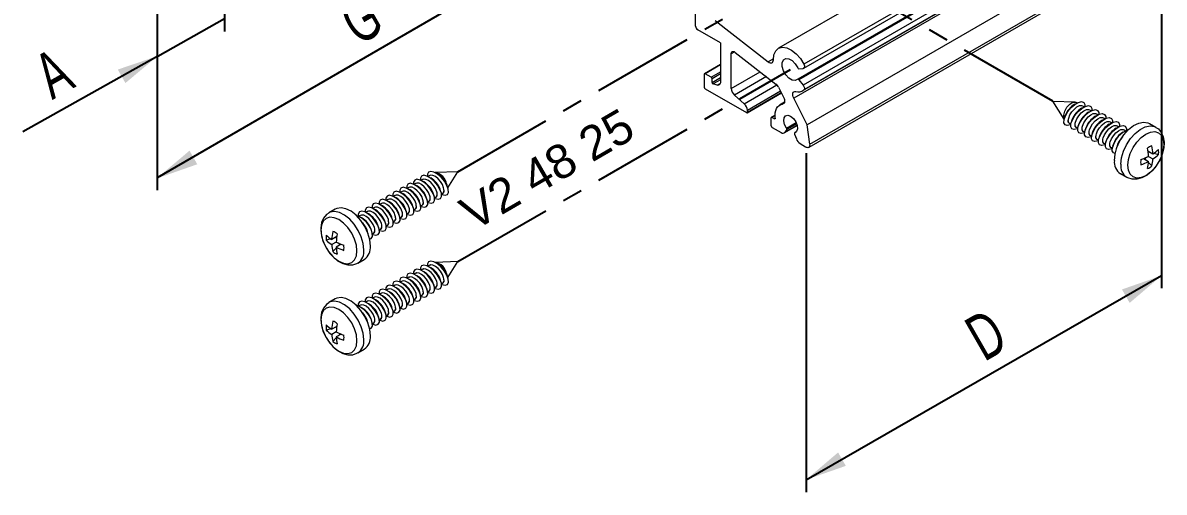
# Model space of a CAD drawing. Header units: millimetres. Extents: x 226 to 1066, y 456 to 1447.
# Drawn here: x 482.8 to 566.9, y 588.6 to 623.1 of the extents above; entities that cross this region are included whole.
import ezdxf

# ---------------------------------------------------------------- set-up
doc = ezdxf.new("R2010")
doc.units = ezdxf.units.MM
doc.linetypes.add('CENTER', pattern=[2, 1.25, -0.25, 0.25, -0.25])
doc.layers.add('nokta', color=140, linetype='Continuous')
doc.layers.add('SLD-0', color=179, linetype='Continuous')
doc.styles.add('SLDTEXTSTYLE0', font='TXT', dxfattribs={"width": 0.663, "bigfont": 'bigfont'})
doc.styles.get("Standard").update_dxf_attribs({"font": 'arial.ttf'})

# ---------------------------------------------------------------- blocks, each defined once
blk = doc.blocks.new('M.T.TİP-6D')
at = {"color": 1}
for p, q in [((930.797, 651.659), (930.797, 622.522)), ((930.797, 651.659), (930.797, 622.482)), ((925.849, 639.966), (925.849, 610.829)), ((925.85, 639.966), (925.85, 610.789)), ((954.232, 628.133), (925.85, 611.708)), ((999.822, 628.799), (999.831, 603.582)), ((925.881, 620.676), (930.797, 623.441)), ((925.881, 620.676), (915.945, 615.089)), ((973.643, 613.512), (973.652, 588.551)), ((973.651, 589.47), (999.831, 604.5))]:
    blk.add_line(p, q, dxfattribs=at)
at = {"color": 7, "linetype": 'Continuous', "lineweight": 15}
for p, q in [((997.697, 636.304), (971.605, 621.242)), ((973.466, 619.778), (999.559, 634.84)), ((999.57, 635.132), (973.477, 620.069)), ((999.124, 634.027), (973.032, 618.964)), ((999.201, 633.995), (973.108, 618.932)), ((973.405, 618.124), (999.497, 633.187)), ((999.519, 633.598), (973.427, 618.536)), ((999.57, 633.236), (973.477, 618.173)), ((998.823, 632.624), (972.731, 617.561)), ((999.821, 630.675), (973.729, 615.612)), ((973.859, 613.964), (999.951, 629.026)), ((973.929, 614.182), (1000.022, 629.244)), ((965.504, 622.879), (965.504, 624.79)), ((966.945, 623.299), (970.859, 620.242)), ((967.334, 621.639), (965.663, 622.603)), ((967.334, 621.639), (967.334, 618.751)), ((968.129, 618.292), (968.129, 620.829)), ((968.428, 620.946), (971.425, 618.606)), ((967.334, 620.052), (966.159, 619.374)), ((973.108, 619.737), (973.427, 619.765)), ((966.141, 619.333), (966.141, 618.378)), ((966.65, 619.113), (966.204, 619.37)), ((966.713, 618.731), (966.713, 619.003)), ((973.108, 618.932), (973.427, 618.536)), ((966.204, 618.268), (969.259, 616.504)), ((967.098, 618.532), (966.794, 618.614)), ((971.614, 618.372), (971.989, 617.638)), ((969.087, 617.161), (968.365, 617.801)), ((969.304, 616.5), (971.827, 617.956)), ((972.052, 617.269), (971.695, 617.062)), ((973.729, 615.612), (972.731, 617.561)), ((969.323, 616.541), (969.323, 616.67)), ((971.359, 616.314), (971.091, 616.16)), ((971.073, 615.531), (971.073, 616.119)), ((971.136, 616.155), (971.311, 616.055)), ((972.032, 615.011), (972.988, 615.564)), ((973.929, 614.182), (973.729, 615.612)), ((971.136, 615.42), (971.807, 615.034)), ((972.22, 615.254), (972.082, 615.058)), ((972.789, 614.926), (972.927, 614.57)), ((972.917, 615.077), (972.799, 615.009)), ((973.203, 614.227), (973.611, 613.992)), ((973.698, 613.96), (973.766, 613.949))]:
    blk.add_line(p, q, dxfattribs=at)
at = {"color": 8, "linetype": 'Continuous', "lineweight": 15}
for p, q in [((968.384, 620.976), (968.129, 620.829)), ((967.334, 620.022), (966.204, 619.37)), ((971.232, 620.458), (970.859, 620.242)), ((966.65, 619.113), (967.334, 619.508)), ((967.334, 619.361), (966.713, 619.003)), ((966.713, 618.731), (967.334, 619.089)), ((967.334, 618.926), (966.794, 618.614)), ((968.129, 618.292), (970.256, 619.519)), ((970.718, 619.159), (968.365, 617.801)), ((967.098, 618.532), (967.323, 618.662)), ((969.087, 617.161), (971.489, 618.548)), ((971.764, 618.079), (969.323, 616.67)), ((969.323, 616.541), (971.815, 617.979)), ((972.017, 617.195), (971.91, 617.133)), ((971.36, 616.284), (971.136, 616.155)), ((971.311, 616.055), (971.374, 616.091)), ((972.082, 615.058), (972.984, 615.579)), ((972.203, 615.36), (972.915, 615.771)), ((972.954, 615.678), (972.22, 615.254)), ((972.915, 615.074), (972.807, 615.012))]:
    blk.add_line(p, q, dxfattribs=at)
at = {"color": 5, "linetype": 'Continuous', "lineweight": 15}
for p, q in [((947.988, 612.143), (946.353, 612.089)), ((947.256, 610.97), (947.988, 612.143)), ((944.9, 611.291), (944.768, 611.215)), ((945.409, 611.585), (945.277, 611.509)), ((945.484, 611.396), (945.311, 611.491)), ((945.919, 611.879), (945.786, 611.803)), ((945.994, 611.69), (945.82, 611.785)), ((946.503, 611.984), (946.329, 612.079)), ((943.373, 610.41), (943.24, 610.333)), ((943.882, 610.703), (943.75, 610.627)), ((943.957, 610.515), (943.783, 610.609)), ((944.391, 610.997), (944.259, 610.921)), ((944.466, 610.809), (944.292, 610.903)), ((944.975, 611.102), (944.802, 611.197)), ((946.239, 610.38), (946.177, 610.568)), ((946.748, 610.674), (946.686, 610.862)), ((946.787, 610.52), (946.886, 610.577)), ((947.257, 610.968), (947.195, 611.156)), ((942.355, 609.822), (942.222, 609.745)), ((942.43, 609.633), (942.256, 609.728)), ((942.864, 610.116), (942.731, 610.039)), ((942.939, 609.927), (942.765, 610.021)), ((943.448, 610.221), (943.274, 610.315)), ((944.711, 609.498), (944.649, 609.686)), ((945.221, 609.792), (945.158, 609.98)), ((945.259, 609.638), (945.359, 609.696)), ((945.73, 610.086), (945.668, 610.274)), ((945.769, 609.932), (945.868, 609.99)), ((946.278, 610.226), (946.377, 610.284)), ((938.964, 609.402), (938.487, 609.127)), ((940.827, 608.94), (940.695, 608.863)), ((940.902, 608.751), (940.729, 608.846)), ((941.336, 609.234), (941.204, 609.157)), ((941.412, 609.045), (941.238, 609.14)), ((941.846, 609.528), (941.713, 609.451)), ((941.921, 609.339), (941.747, 609.434)), ((943.184, 608.616), (943.122, 608.804)), ((943.693, 608.91), (943.631, 609.098)), ((943.732, 608.757), (943.831, 608.814)), ((944.202, 609.204), (944.14, 609.392)), ((944.241, 609.051), (944.341, 609.108)), ((944.75, 609.344), (944.85, 609.402)), ((941.657, 607.735), (941.595, 607.923)), ((942.166, 608.029), (942.104, 608.216)), ((942.205, 607.875), (942.304, 607.932)), ((942.675, 608.323), (942.613, 608.51)), ((942.714, 608.169), (942.813, 608.226)), ((943.223, 608.463), (943.322, 608.52)), ((938.654, 607.2), (938.3, 607.105)), ((939.072, 607.375), (938.702, 607.161)), ((941.38, 607.564), (941.366, 607.647)), ((941.696, 607.581), (941.795, 607.638)), ((939.03, 606.972), (938.702, 606.783)), ((938.78, 606.273), (939.039, 606.533)), ((939.4, 606.808), (939.03, 606.594)), ((940.624, 605.424), (941.101, 605.7)), ((946.503, 605.37), (946.329, 605.465)), ((947.988, 605.529), (946.353, 605.475)), ((947.256, 604.356), (947.988, 605.529)), ((944.9, 604.677), (944.768, 604.601)), ((944.975, 604.488), (944.802, 604.583)), ((945.409, 604.971), (945.277, 604.895)), ((945.484, 604.782), (945.311, 604.877)), ((945.919, 605.265), (945.786, 605.189)), ((945.994, 605.076), (945.82, 605.171)), ((947.257, 604.354), (947.195, 604.542)), ((943.373, 603.796), (943.24, 603.719)), ((943.448, 603.607), (943.274, 603.701)), ((943.882, 604.089), (943.75, 604.013)), ((943.957, 603.901), (943.783, 603.995)), ((944.391, 604.383), (944.259, 604.307)), ((944.466, 604.195), (944.292, 604.289)), ((946.239, 603.766), (946.177, 603.954)), ((946.748, 604.06), (946.686, 604.248)), ((946.787, 603.906), (946.886, 603.963)), ((941.846, 602.914), (941.713, 602.837)), ((942.355, 603.208), (942.222, 603.131)), ((942.43, 603.019), (942.256, 603.114)), ((942.864, 603.502), (942.731, 603.425)), ((942.939, 603.313), (942.765, 603.407)), ((944.711, 602.884), (944.649, 603.072)), ((945.221, 603.178), (945.158, 603.366)), ((945.259, 603.024), (945.359, 603.082)), ((945.73, 603.472), (945.668, 603.66)), ((945.769, 603.318), (945.868, 603.376)), ((946.278, 603.612), (946.377, 603.67)), ((938.964, 602.788), (938.487, 602.513)), ((940.827, 602.326), (940.695, 602.25)), ((940.902, 602.137), (940.729, 602.232)), ((941.336, 602.62), (941.204, 602.543)), ((941.412, 602.431), (941.238, 602.526)), ((941.921, 602.725), (941.747, 602.82)), ((943.184, 602.002), (943.122, 602.19)), ((943.693, 602.296), (943.631, 602.484)), ((943.732, 602.143), (943.831, 602.2)), ((944.202, 602.59), (944.14, 602.778)), ((944.241, 602.437), (944.341, 602.494)), ((944.75, 602.73), (944.85, 602.788)), ((941.657, 601.121), (941.595, 601.309)), ((942.166, 601.415), (942.104, 601.602)), ((942.205, 601.261), (942.304, 601.318)), ((942.675, 601.709), (942.613, 601.896)), ((942.714, 601.555), (942.813, 601.612)), ((943.223, 601.849), (943.322, 601.906)), ((938.654, 600.586), (938.3, 600.491)), ((939.072, 600.761), (938.702, 600.547)), ((939.03, 600.358), (938.702, 600.169)), ((941.38, 600.95), (941.366, 601.033)), ((941.696, 600.967), (941.795, 601.024)), ((938.78, 599.659), (939.039, 599.919)), ((939.4, 600.194), (939.03, 599.98)), ((940.624, 598.81), (941.101, 599.086))]:
    blk.add_line(p, q, dxfattribs=at)
at = {"color": 7, "linetype": 'Continuous', "lineweight": 15, "flags": 128}
for points in [[(968.129, 620.829), (968.135, 620.89), (968.153, 620.94), (968.182, 620.978), (968.22, 621.002), (968.266, 621.011), (968.318, 621.004), (968.373, 620.983), (968.428, 620.946)], [(971.232, 620.395), (971.274, 620.767), (971.407, 621.06), (971.621, 621.251), (971.9, 621.325), (972.225, 621.278), (972.57, 621.113), (972.91, 620.842), (973.22, 620.485), (973.477, 620.069)], [(973.025, 618.959), (972.847, 618.866), (972.618, 618.894), (972.372, 619.041), (972.146, 619.283), (971.973, 619.585), (971.88, 619.901), (971.88, 620.185), (971.973, 620.394), (972.146, 620.497), (972.372, 620.478), (972.618, 620.341), (972.847, 620.105), (973.025, 619.806)], [(970.859, 620.242), (970.928, 620.197), (970.997, 620.17), (971.062, 620.162), (971.12, 620.174), (971.168, 620.205), (971.204, 620.254), (971.225, 620.318), (971.232, 620.395)], [(973.477, 620.069), (973.501, 620.016), (973.516, 619.962), (973.522, 619.911), (973.52, 619.865), (973.508, 619.825), (973.488, 619.795), (973.46, 619.774), (973.427, 619.765)], [(973.108, 618.932), (973.098, 618.944), (973.086, 618.954), (973.075, 618.961), (973.063, 618.966), (973.052, 618.969), (973.041, 618.968), (973.032, 618.965), (973.025, 618.959)], [(967.334, 618.751), (967.33, 618.693), (967.317, 618.642), (967.296, 618.599), (967.268, 618.565), (967.233, 618.541), (967.193, 618.527), (967.147, 618.524), (967.098, 618.532)], [(972.731, 617.561), (972.689, 617.661), (972.663, 617.761), (972.657, 617.855), (972.67, 617.936), (972.701, 618.001), (972.748, 618.045), (972.81, 618.066), (972.881, 618.062)], [(973.427, 618.536), (973.46, 618.488), (973.488, 618.436), (973.508, 618.382), (973.52, 618.329), (973.522, 618.28), (973.516, 618.236), (973.501, 618.2), (973.477, 618.173)], [(971.374, 616.103), (971.359, 616.307), (971.37, 616.496), (971.406, 616.666), (971.465, 616.815), (971.547, 616.938), (971.651, 617.034), (971.773, 617.099), (971.91, 617.133)], [(971.989, 617.638), (972.027, 617.551), (972.052, 617.463), (972.063, 617.378), (972.059, 617.302), (972.041, 617.236), (972.009, 617.185), (971.965, 617.15), (971.91, 617.133)], [(972.203, 615.36), (972.062, 615.624), (971.998, 615.893), (972.021, 616.122), (972.127, 616.272), (972.298, 616.316), (972.505, 616.247), (972.711, 616.077), (972.882, 615.836), (972.988, 615.564), (973.011, 615.308), (972.947, 615.113), (972.807, 615.012)], [(971.374, 616.103), (971.374, 616.087), (971.372, 616.073), (971.367, 616.061), (971.359, 616.053), (971.349, 616.047), (971.337, 616.046), (971.324, 616.048), (971.311, 616.055)], [(972.807, 615.012), (972.798, 615.008), (972.791, 615.001), (972.786, 614.993), (972.782, 614.982), (972.781, 614.969), (972.782, 614.955), (972.784, 614.941), (972.789, 614.926)], [(973.766, 613.949), (973.806, 613.947), (973.842, 613.956), (973.874, 613.974), (973.899, 614.001), (973.918, 614.037), (973.929, 614.08), (973.933, 614.128), (973.929, 614.182)]]:
    blk.add_lwpolyline(points, dxfattribs=at)
at = {"color": 5, "linetype": 'Continuous', "lineweight": 15, "flags": 128}
for points in [[(947.287, 610.858), (947.184, 611.146), (947.002, 611.452), (946.761, 611.74), (946.492, 611.975), (946.227, 612.128), (945.998, 612.181), (945.832, 612.128), (945.749, 611.974), (945.746, 611.822)], [(945.76, 609.976), (945.657, 610.264), (945.474, 610.57), (945.234, 610.858), (944.965, 611.093), (944.7, 611.246), (944.47, 611.299), (944.304, 611.246), (944.222, 611.092), (944.219, 610.94)], [(946.269, 610.27), (946.166, 610.558), (945.984, 610.864), (945.743, 611.152), (945.474, 611.387), (945.209, 611.54), (944.98, 611.593), (944.814, 611.54), (944.731, 611.386), (944.728, 611.234)], [(945.948, 610.292), (945.927, 610.386), (945.835, 610.615), (945.69, 610.846), (945.51, 611.051), (945.317, 611.207), (945.132, 611.298), (944.974, 611.315), (944.905, 611.282)], [(946.778, 610.564), (946.675, 610.852), (946.493, 611.158), (946.252, 611.446), (945.983, 611.681), (945.718, 611.834), (945.489, 611.887), (945.323, 611.834), (945.24, 611.68), (945.237, 611.528)], [(946.457, 610.586), (946.436, 610.68), (946.344, 610.909), (946.199, 611.14), (946.019, 611.345), (945.826, 611.501), (945.641, 611.592), (945.483, 611.609), (945.415, 611.576)], [(946.966, 610.88), (946.945, 610.972), (946.854, 611.201), (946.709, 611.432), (946.53, 611.637), (946.337, 611.794), (946.151, 611.885), (945.993, 611.903), (945.924, 611.87)], [(944.233, 609.094), (944.13, 609.382), (943.947, 609.689), (943.707, 609.977), (943.438, 610.211), (943.172, 610.364), (942.943, 610.417), (942.777, 610.364), (942.695, 610.211), (942.692, 610.058)], [(944.742, 609.388), (944.639, 609.676), (944.456, 609.983), (944.216, 610.27), (943.947, 610.505), (943.682, 610.658), (943.452, 610.711), (943.286, 610.658), (943.204, 610.505), (943.201, 610.352)], [(944.42, 609.41), (944.399, 609.504), (944.307, 609.733), (944.162, 609.964), (943.983, 610.169), (943.79, 610.325), (943.604, 610.416), (943.446, 610.434), (943.378, 610.4)], [(945.251, 609.682), (945.148, 609.97), (944.965, 610.276), (944.725, 610.564), (944.456, 610.799), (944.191, 610.952), (943.961, 611.005), (943.795, 610.952), (943.713, 610.799), (943.71, 610.646)], [(944.929, 609.704), (944.909, 609.798), (944.816, 610.027), (944.672, 610.258), (944.492, 610.463), (944.299, 610.619), (944.113, 610.71), (943.955, 610.728), (943.887, 610.694)], [(945.439, 609.998), (945.418, 610.092), (945.326, 610.321), (945.181, 610.552), (945.001, 610.757), (944.808, 610.913), (944.623, 611.004), (944.464, 611.022), (944.396, 610.988)], [(946.283, 610.187), (946.311, 610.175), (946.541, 610.122), (946.707, 610.175), (946.789, 610.329), (946.778, 610.564)], [(946.308, 610.244), (946.385, 610.267), (946.466, 610.386), (946.457, 610.586)], [(946.792, 610.481), (946.82, 610.469), (947.05, 610.416), (947.216, 610.469), (947.298, 610.623), (947.287, 610.858)], [(946.817, 610.538), (946.894, 610.561), (946.975, 610.68), (946.966, 610.88)], [(943.215, 608.506), (943.112, 608.794), (942.929, 609.101), (942.688, 609.389), (942.419, 609.623), (942.154, 609.777), (941.925, 609.83), (941.759, 609.776), (941.676, 609.623), (941.673, 609.47)], [(943.724, 608.8), (943.621, 609.088), (943.438, 609.395), (943.198, 609.683), (942.929, 609.917), (942.663, 610.07), (942.434, 610.124), (942.268, 610.07), (942.185, 609.917), (942.183, 609.764)], [(943.402, 608.823), (943.381, 608.916), (943.289, 609.145), (943.144, 609.376), (942.965, 609.581), (942.771, 609.737), (942.586, 609.828), (942.428, 609.846), (942.36, 609.812)], [(943.911, 609.117), (943.89, 609.21), (943.798, 609.439), (943.653, 609.67), (943.474, 609.875), (943.28, 610.031), (943.095, 610.122), (942.937, 610.14), (942.869, 610.106)], [(944.756, 609.306), (944.784, 609.293), (945.013, 609.24), (945.179, 609.294), (945.262, 609.447), (945.251, 609.682)], [(944.781, 609.362), (944.858, 609.385), (944.939, 609.505), (944.929, 609.704)], [(945.265, 609.6), (945.293, 609.587), (945.523, 609.534), (945.689, 609.588), (945.771, 609.741), (945.76, 609.976)], [(945.29, 609.656), (945.367, 609.679), (945.448, 609.798), (945.439, 609.998)], [(945.774, 609.893), (945.802, 609.881), (946.032, 609.828), (946.198, 609.881), (946.28, 610.035), (946.269, 610.27)], [(945.799, 609.95), (945.876, 609.973), (945.957, 610.092), (945.948, 610.292)], [(938.49, 609.112), (938.304, 608.994), (938.087, 608.729), (937.95, 608.408), (937.888, 608.032), (937.91, 607.604), (938.018, 607.148), (938.205, 606.698), (938.318, 606.512)], [(940.559, 606.32), (940.513, 606.744), (940.381, 607.19), (940.169, 607.63), (939.894, 608.033), (939.574, 608.371), (939.23, 608.622), (938.886, 608.768), (938.565, 608.8), (938.29, 608.715), (938.079, 608.519), (937.946, 608.226), (937.901, 607.855), (937.946, 607.431), (938.079, 606.985), (938.29, 606.545), (938.565, 606.142), (938.886, 605.804), (939.23, 605.553), (939.574, 605.407), (939.894, 605.375), (940.169, 605.46), (940.381, 605.656), (940.513, 605.949), (940.559, 606.32)], [(941.067, 606.403), (941.019, 606.865), (940.88, 607.352), (940.657, 607.834), (940.365, 608.282), (940.022, 608.666), (939.65, 608.963), (939.272, 609.154), (938.912, 609.226), (938.592, 609.177), (938.485, 609.126)], [(941.544, 606.679), (941.497, 607.14), (941.357, 607.627), (941.134, 608.11), (940.842, 608.557), (940.5, 608.941), (940.127, 609.238), (939.749, 609.429), (939.389, 609.502), (939.069, 609.452), (938.964, 609.402)], [(942.196, 607.918), (942.093, 608.207), (941.911, 608.513), (941.67, 608.801), (941.401, 609.036), (941.136, 609.189), (940.907, 609.242), (940.741, 609.188), (940.658, 609.035), (940.655, 608.883)], [(941.875, 607.941), (941.854, 608.035), (941.762, 608.264), (941.617, 608.495), (941.437, 608.7), (941.244, 608.856), (941.059, 608.946), (940.901, 608.964), (940.833, 608.931)], [(942.705, 608.212), (942.602, 608.5), (942.42, 608.807), (942.179, 609.095), (941.91, 609.33), (941.645, 609.483), (941.416, 609.536), (941.25, 609.482), (941.167, 609.329), (941.164, 609.176)], [(942.384, 608.235), (942.363, 608.329), (942.271, 608.557), (942.126, 608.789), (941.946, 608.994), (941.753, 609.149), (941.568, 609.24), (941.41, 609.258), (941.342, 609.225)], [(942.893, 608.529), (942.872, 608.623), (942.78, 608.851), (942.635, 609.083), (942.455, 609.288), (942.262, 609.443), (942.077, 609.534), (941.919, 609.552), (941.851, 609.518)], [(943.228, 608.424), (943.257, 608.412), (943.486, 608.359), (943.652, 608.412), (943.735, 608.565), (943.724, 608.8)], [(943.253, 608.48), (943.33, 608.504), (943.411, 608.623), (943.402, 608.823)], [(943.737, 608.718), (943.766, 608.706), (943.995, 608.652), (944.161, 608.706), (944.244, 608.859), (944.233, 609.094)], [(943.762, 608.774), (943.839, 608.798), (943.92, 608.917), (943.911, 609.117)], [(944.247, 609.012), (944.275, 608.999), (944.504, 608.946), (944.67, 609), (944.753, 609.153), (944.742, 609.388)], [(944.272, 609.068), (944.348, 609.092), (944.43, 609.211), (944.42, 609.41)], [(941.701, 607.542), (941.729, 607.53), (941.959, 607.477), (942.125, 607.53), (942.207, 607.684), (942.196, 607.918)], [(941.726, 607.599), (941.803, 607.622), (941.884, 607.741), (941.875, 607.941)], [(942.21, 607.836), (942.238, 607.824), (942.468, 607.771), (942.634, 607.824), (942.716, 607.977), (942.705, 608.212)], [(942.235, 607.892), (942.312, 607.916), (942.393, 608.035), (942.384, 608.235)], [(942.719, 608.13), (942.748, 608.118), (942.977, 608.065), (943.143, 608.118), (943.225, 608.271), (943.215, 608.506)], [(942.744, 608.186), (942.821, 608.21), (942.902, 608.329), (942.893, 608.529)], [(939.074, 607.312), (938.96, 607.282), (938.868, 607.257)], [(941.487, 607.185), (941.616, 607.236), (941.698, 607.39), (941.687, 607.625)], [(938.318, 606.512), (938.461, 606.278), (938.772, 605.906), (939.131, 605.602), (939.53, 605.384), (939.896, 605.288), (940.243, 605.291), (940.56, 605.39), (940.639, 605.447)], [(939.197, 606.69), (939.263, 606.757), (939.346, 606.84)], [(947.287, 604.244), (947.184, 604.532), (947.002, 604.838), (946.761, 605.126), (946.492, 605.361), (946.227, 605.514), (945.998, 605.567), (945.832, 605.514), (945.749, 605.36), (945.746, 605.208)], [(945.76, 603.362), (945.657, 603.65), (945.474, 603.956), (945.234, 604.244), (944.965, 604.479), (944.7, 604.632), (944.47, 604.685), (944.304, 604.632), (944.222, 604.478), (944.219, 604.326)], [(946.269, 603.656), (946.166, 603.944), (945.984, 604.25), (945.743, 604.538), (945.474, 604.773), (945.209, 604.926), (944.98, 604.979), (944.814, 604.926), (944.731, 604.772), (944.728, 604.62)], [(945.948, 603.678), (945.927, 603.772), (945.835, 604.001), (945.69, 604.232), (945.51, 604.437), (945.317, 604.593), (945.132, 604.684), (944.974, 604.701), (944.905, 604.668)], [(946.778, 603.95), (946.675, 604.238), (946.493, 604.544), (946.252, 604.832), (945.983, 605.067), (945.718, 605.22), (945.489, 605.273), (945.323, 605.22), (945.24, 605.066), (945.237, 604.914)], [(946.457, 603.972), (946.436, 604.066), (946.344, 604.295), (946.199, 604.526), (946.019, 604.731), (945.826, 604.887), (945.641, 604.978), (945.483, 604.995), (945.415, 604.962)], [(946.966, 604.266), (946.945, 604.358), (946.854, 604.587), (946.709, 604.818), (946.53, 605.023), (946.337, 605.18), (946.151, 605.271), (945.993, 605.289), (945.924, 605.256)], [(944.233, 602.48), (944.13, 602.768), (943.947, 603.075), (943.707, 603.363), (943.438, 603.597), (943.172, 603.75), (942.943, 603.803), (942.777, 603.75), (942.695, 603.597), (942.692, 603.444)], [(944.742, 602.774), (944.639, 603.062), (944.456, 603.369), (944.216, 603.657), (943.947, 603.891), (943.682, 604.044), (943.452, 604.097), (943.286, 604.044), (943.204, 603.891), (943.201, 603.738)], [(944.42, 602.796), (944.399, 602.89), (944.307, 603.119), (944.162, 603.35), (943.983, 603.555), (943.79, 603.711), (943.604, 603.802), (943.446, 603.82), (943.378, 603.786)], [(945.251, 603.068), (945.148, 603.356), (944.965, 603.662), (944.725, 603.95), (944.456, 604.185), (944.191, 604.338), (943.961, 604.391), (943.795, 604.338), (943.713, 604.185), (943.71, 604.032)], [(944.929, 603.09), (944.909, 603.184), (944.816, 603.413), (944.672, 603.644), (944.492, 603.849), (944.299, 604.005), (944.113, 604.096), (943.955, 604.114), (943.887, 604.08)], [(945.439, 603.384), (945.418, 603.478), (945.326, 603.707), (945.181, 603.938), (945.001, 604.143), (944.808, 604.299), (944.623, 604.39), (944.464, 604.408), (944.396, 604.374)], [(945.799, 603.336), (945.876, 603.359), (945.957, 603.478), (945.948, 603.678)], [(946.283, 603.573), (946.311, 603.561), (946.541, 603.508), (946.707, 603.561), (946.789, 603.715), (946.778, 603.95)], [(946.308, 603.63), (946.385, 603.653), (946.466, 603.772), (946.457, 603.972)], [(946.792, 603.867), (946.82, 603.855), (947.05, 603.802), (947.216, 603.855), (947.298, 604.009), (947.287, 604.244)], [(946.817, 603.924), (946.894, 603.947), (946.975, 604.066), (946.966, 604.266)], [(941.544, 600.065), (941.497, 600.526), (941.357, 601.013), (941.134, 601.496), (940.842, 601.943), (940.5, 602.327), (940.127, 602.624), (939.749, 602.815), (939.389, 602.888), (939.069, 602.838), (938.964, 602.788)], [(942.705, 601.598), (942.602, 601.886), (942.42, 602.193), (942.179, 602.481), (941.91, 602.716), (941.645, 602.869), (941.416, 602.922), (941.25, 602.868), (941.167, 602.715), (941.164, 602.562)], [(943.215, 601.892), (943.112, 602.18), (942.929, 602.487), (942.688, 602.775), (942.419, 603.009), (942.154, 603.163), (941.925, 603.216), (941.759, 603.162), (941.676, 603.009), (941.673, 602.856)], [(942.893, 601.915), (942.872, 602.009), (942.78, 602.237), (942.635, 602.469), (942.455, 602.674), (942.262, 602.829), (942.077, 602.92), (941.919, 602.938), (941.851, 602.904)], [(943.724, 602.186), (943.621, 602.474), (943.438, 602.781), (943.198, 603.069), (942.929, 603.303), (942.663, 603.456), (942.434, 603.51), (942.268, 603.456), (942.185, 603.303), (942.183, 603.15)], [(943.402, 602.209), (943.381, 602.302), (943.289, 602.531), (943.144, 602.762), (942.965, 602.968), (942.771, 603.123), (942.586, 603.214), (942.428, 603.232), (942.36, 603.198)], [(943.911, 602.503), (943.89, 602.596), (943.798, 602.825), (943.653, 603.056), (943.474, 603.261), (943.28, 603.417), (943.095, 603.508), (942.937, 603.526), (942.869, 603.492)], [(944.756, 602.692), (944.784, 602.679), (945.013, 602.626), (945.179, 602.68), (945.262, 602.833), (945.251, 603.068)], [(944.781, 602.748), (944.858, 602.771), (944.939, 602.891), (944.929, 603.09)], [(945.265, 602.986), (945.293, 602.973), (945.523, 602.92), (945.689, 602.974), (945.771, 603.127), (945.76, 603.362)], [(945.29, 603.042), (945.367, 603.065), (945.448, 603.184), (945.439, 603.384)], [(945.774, 603.279), (945.802, 603.267), (946.032, 603.214), (946.198, 603.267), (946.28, 603.421), (946.269, 603.656)], [(938.49, 602.498), (938.304, 602.38), (938.087, 602.115), (937.95, 601.794), (937.888, 601.418), (937.91, 600.99), (938.018, 600.534), (938.205, 600.084), (938.318, 599.898)], [(940.559, 599.706), (940.513, 600.13), (940.381, 600.576), (940.169, 601.016), (939.894, 601.419), (939.574, 601.757), (939.23, 602.008), (938.886, 602.154), (938.565, 602.186), (938.29, 602.101), (938.079, 601.905), (937.946, 601.612), (937.901, 601.241), (937.946, 600.817), (938.079, 600.371), (938.29, 599.931), (938.565, 599.528), (938.886, 599.19), (939.23, 598.939), (939.574, 598.793), (939.894, 598.761), (940.169, 598.846), (940.381, 599.042), (940.513, 599.335), (940.559, 599.706)], [(941.067, 599.789), (941.019, 600.251), (940.88, 600.738), (940.657, 601.22), (940.365, 601.668), (940.022, 602.052), (939.65, 602.349), (939.272, 602.54), (938.912, 602.612), (938.592, 602.563), (938.485, 602.512)], [(942.196, 601.304), (942.093, 601.593), (941.911, 601.899), (941.67, 602.187), (941.401, 602.422), (941.136, 602.575), (940.907, 602.628), (940.741, 602.574), (940.658, 602.421), (940.655, 602.269)], [(941.875, 601.327), (941.854, 601.421), (941.762, 601.65), (941.617, 601.881), (941.437, 602.086), (941.244, 602.242), (941.059, 602.332), (940.901, 602.35), (940.833, 602.317)], [(942.384, 601.621), (942.363, 601.715), (942.271, 601.943), (942.126, 602.175), (941.946, 602.38), (941.753, 602.535), (941.568, 602.626), (941.41, 602.644), (941.342, 602.611)], [(943.228, 601.81), (943.257, 601.798), (943.486, 601.745), (943.652, 601.798), (943.735, 601.951), (943.724, 602.186)], [(943.253, 601.866), (943.33, 601.89), (943.411, 602.009), (943.402, 602.209)], [(943.737, 602.104), (943.766, 602.092), (943.995, 602.038), (944.161, 602.092), (944.244, 602.245), (944.233, 602.48)], [(943.762, 602.16), (943.839, 602.184), (943.92, 602.303), (943.911, 602.503)], [(944.247, 602.398), (944.275, 602.385), (944.504, 602.332), (944.67, 602.386), (944.753, 602.539), (944.742, 602.774)], [(944.272, 602.454), (944.348, 602.478), (944.43, 602.597), (944.42, 602.796)], [(941.701, 600.928), (941.729, 600.916), (941.959, 600.863), (942.125, 600.916), (942.207, 601.07), (942.196, 601.304)], [(941.726, 600.985), (941.803, 601.008), (941.884, 601.127), (941.875, 601.327)], [(942.21, 601.222), (942.238, 601.21), (942.468, 601.157), (942.634, 601.21), (942.716, 601.363), (942.705, 601.598)], [(942.235, 601.278), (942.312, 601.302), (942.393, 601.421), (942.384, 601.621)], [(942.719, 601.516), (942.748, 601.504), (942.977, 601.451), (943.143, 601.504), (943.225, 601.657), (943.215, 601.892)], [(942.744, 601.572), (942.821, 601.596), (942.902, 601.715), (942.893, 601.915)], [(939.074, 600.698), (938.96, 600.668), (938.868, 600.644)], [(941.487, 600.571), (941.616, 600.622), (941.698, 600.776), (941.687, 601.011)], [(938.318, 599.898), (938.461, 599.664), (938.772, 599.292), (939.131, 598.988), (939.53, 598.77), (939.896, 598.674), (940.243, 598.677), (940.56, 598.777), (940.639, 598.833)], [(939.197, 600.076), (939.263, 600.143), (939.346, 600.226)]]:
    blk.add_lwpolyline(points, dxfattribs=at)
at = {"color": 7, "linetype": 'Continuous', "lineweight": 15}
for centre, radius, start, end in [((965.85, 622.895), 0.346, 182.60548, 237.39452), ((973.123, 619.839), 0.103, 198.38813, 262.15797), ((966.18, 619.339), 0.0393, 50.79671, 189.21404), ((966.575, 618.996), 0.138, 2.60548, 57.39452), ((966.279, 618.384), 0.138, 182.60548, 237.39452), ((966.844, 618.734), 0.13, 181.35804, 247.33583), ((968.834, 618.328), 0.705, 182.93463, 228.37162), ((970.978, 618.053), 0.711, 26.57932, 51.00982), ((973.064, 618.733), 0.696, 254.76569, 306.46045), ((968.618, 616.634), 0.705, 2.93463, 48.37162), ((969.284, 616.535), 0.0393, 230.79671, 9.21404), ((971.112, 616.125), 0.0393, 50.79671, 189.21404), ((971.211, 615.537), 0.138, 182.60548, 237.39452), ((971.932, 615.187), 0.198, 230.75183, 319.4672), ((972.125, 615.293), 0.102, 337.66826, 40.95204), ((973.575, 614.809), 0.691, 200.22711, 237.36203), ((973.742, 614.211), 0.256, 239.04537, 259.97603)]:
    blk.add_arc(centre, radius, start, end, dxfattribs=at)
at = {"color": 5, "linetype": 'Continuous', "lineweight": 15}
for centre, radius, start, end in [((946.194, 611.118), 0.975, 7.41513, 82.78611), ((944.711, 610.047), 1.556, 19.56535, 60.18105), ((945.22, 610.341), 1.556, 19.56535, 60.18105), ((945.728, 610.633), 1.557, 19.58713, 60.15927), ((943.184, 609.165), 1.556, 19.56535, 60.18105), ((943.693, 609.459), 1.556, 19.56535, 60.18105), ((944.202, 609.753), 1.556, 19.56535, 60.18105), ((941.656, 608.283), 1.556, 19.56535, 60.18105), ((942.165, 608.577), 1.556, 19.56535, 60.18105), ((942.674, 608.871), 1.556, 19.56535, 60.18105), ((939.869, 607.173), 1.874, 13.95876, 70.08282), ((940.129, 607.402), 1.556, 19.56535, 60.18105), ((940.638, 607.696), 1.556, 19.56535, 60.18105), ((941.147, 607.989), 1.556, 19.56535, 60.18105), ((940.029, 607.382), 1.362, 11.23387, 49.03248), ((939.158, 607.294), 0.879, 167.57064, 192.42936), ((940.128, 609.356), 2.617, 225.68568, 236.98421), ((940.128, 608.978), 2.617, 225.68568, 236.98421), ((942.908, 606.921), 4.213, 168.50252, 176.72578), ((938.514, 606.922), 0.879, 47.57132, 72.43405), ((943.236, 606.732), 4.213, 168.50252, 176.72578), ((941.316, 606.921), 2.618, 183.01855, 194.31645), ((939.373, 606.922), 0.879, 227.57132, 252.43405), ((940.924, 610.735), 4.213, 243.27693, 251.4998), ((940.924, 610.357), 4.213, 243.27693, 251.4998), ((941.644, 606.732), 2.618, 183.01855, 194.31645), ((938.729, 606.551), 0.879, 347.57064, 12.42936), ((940.039, 606.277), 1.035, 305.35434, 6.99153), ((940.523, 606.551), 1.029, 304.20343, 7.10875), ((946.194, 604.504), 0.975, 7.41513, 82.78611), ((945.728, 604.02), 1.557, 19.58713, 60.15927), ((944.711, 603.433), 1.556, 19.56535, 60.18105), ((945.22, 603.727), 1.556, 19.56535, 60.18105), ((943.184, 602.551), 1.556, 19.56535, 60.18105), ((943.693, 602.845), 1.556, 19.56535, 60.18105), ((944.202, 603.139), 1.556, 19.56535, 60.18105), ((941.656, 601.669), 1.556, 19.56535, 60.18105), ((942.165, 601.963), 1.556, 19.56535, 60.18105), ((942.674, 602.257), 1.556, 19.56535, 60.18105), ((939.869, 600.559), 1.874, 13.95876, 70.08282), ((940.129, 600.788), 1.556, 19.56535, 60.18105), ((940.638, 601.082), 1.556, 19.56535, 60.18105), ((941.147, 601.375), 1.556, 19.56535, 60.18105), ((940.029, 600.768), 1.362, 11.23387, 49.03248), ((939.158, 600.68), 0.879, 167.57064, 192.42936), ((940.128, 602.742), 2.617, 225.68568, 236.98421), ((940.128, 602.364), 2.617, 225.68568, 236.98421), ((942.908, 600.307), 4.213, 168.50252, 176.72578), ((938.514, 600.308), 0.879, 47.57132, 72.43405), ((943.236, 600.118), 4.213, 168.50252, 176.72578), ((940.924, 604.121), 4.213, 243.27693, 251.4998), ((941.316, 600.307), 2.618, 183.01855, 194.31645), ((939.373, 600.308), 0.879, 227.57132, 252.43405), ((940.924, 603.743), 4.213, 243.27693, 251.4998), ((941.644, 600.118), 2.618, 183.01855, 194.31645), ((938.729, 599.937), 0.879, 347.57064, 12.42936), ((940.039, 599.663), 1.035, 305.35434, 6.99153), ((940.523, 599.937), 1.029, 304.20343, 7.10875)]:
    blk.add_arc(centre, radius, start, end, dxfattribs=at)
for centre, start_param in [((945.884, 610.929), 3.071132), ((946.393, 611.223), 3.071132), ((944.357, 610.047), 3.071132), ((944.866, 610.341), 3.071132), ((945.375, 610.635), 3.071132), ((942.83, 609.166), 3.071132), ((943.339, 609.46), 3.071132), ((943.848, 609.754), 3.071132), ((941.302, 608.284), 3.071132), ((941.811, 608.578), 3.071132), ((942.32, 608.872), 3.071132), ((940.793, 607.99), 3.705495), ((945.375, 604.021), 3.071132), ((945.884, 604.315), 3.071132), ((946.393, 604.609), 3.071132), ((944.357, 603.433), 3.071132), ((944.866, 603.727), 3.071132), ((942.83, 602.552), 3.071132), ((943.339, 602.846), 3.071132), ((943.848, 603.14), 3.071132), ((941.302, 601.67), 3.071132), ((941.811, 601.964), 3.071132), ((942.32, 602.258), 3.071132), ((940.793, 601.376), 3.705495)]:
    blk.add_ellipse(centre, major_axis=(-0.514, 0.631), ratio=0.439273, start_param=start_param, end_param=3.831945, dxfattribs=at)
at = {"color": 1}
for points in [[(925.881, 620.676), (922.94, 619.678), (923.5, 618.682)], [(925.85, 611.708), (928.791, 612.706), (928.231, 613.703)], [(925.85, 611.668), (928.763, 612.69), (928.191, 613.68)], [(999.831, 604.5), (996.911, 603.483), (997.48, 602.491)], [(973.651, 589.47), (976.571, 590.487), (976.002, 591.479)]]:
    blk.add_solid(points, dxfattribs=at)
at = {"layer": 'SLD-0', "color": 3, "linetype": 'CENTER', "ltscale": 6}
for p, q in [((947.988, 612.143), (972.505, 626.297)), ((991.819, 617.35), (976.208, 626.363)), ((947.988, 605.529), (972.505, 619.683))]:
    blk.add_line(p, q, dxfattribs=at)
at = {"color": 1, "char_height": 3.375, "attachment_point": 1, "style": 'SLDTEXTSTYLE0'}
for s, insert, rotation in [('{\\fArial|b0|i0|c0|p34;G}', (938.95, 624.318), 29.99731), ('{\\fArial|b0|i0|c0|p34;A}', (916.455, 620.367), 29.35087), ('{\\fArial|b0|i0|c0|p34;D}', (985.081, 601.049), 29.86122)]:
    blk.add_mtext(s, dxfattribs=dict(at, insert=insert, rotation=rotation))
blk = doc.blocks.new('V24819-')
at = {"color": 5, "linetype": 'Continuous', "lineweight": 15}
for p, q in [((390.139, 1328.099), (389.307, 1329.435)), ((389.307, 1329.435), (390.941, 1329.381)), ((390.919, 1329.203), (391.093, 1329.297)), ((391.078, 1329.343), (391.127, 1329.315)), ((391.428, 1328.909), (391.602, 1329.003)), ((391.503, 1329.098), (391.636, 1329.021)), ((391.937, 1328.615), (392.111, 1328.709)), ((392.012, 1328.804), (392.145, 1328.727)), ((392.446, 1328.321), (392.62, 1328.416)), ((392.521, 1328.51), (392.654, 1328.433)), ((390.165, 1328.186), (390.227, 1328.374)), ((390.635, 1327.739), (390.536, 1327.796)), ((390.674, 1327.892), (390.736, 1328.08)), ((391.183, 1327.598), (391.245, 1327.786)), ((392.955, 1328.027), (393.129, 1328.122)), ((393.03, 1328.216), (393.163, 1328.139)), ((393.465, 1327.733), (393.638, 1327.828)), ((393.54, 1327.922), (393.672, 1327.845)), ((394.049, 1327.628), (394.181, 1327.552)), ((396.421, 1327.796), (396.899, 1327.521)), ((391.144, 1327.445), (391.045, 1327.502)), ((391.653, 1327.151), (391.554, 1327.208)), ((391.692, 1327.304), (391.754, 1327.492)), ((392.162, 1326.857), (392.063, 1326.914)), ((392.201, 1327.011), (392.263, 1327.198)), ((392.71, 1326.717), (392.772, 1326.904)), ((393.974, 1327.439), (394.147, 1327.534)), ((394.483, 1327.145), (394.657, 1327.24)), ((394.558, 1327.334), (394.69, 1327.258)), ((392.671, 1326.563), (392.572, 1326.62)), ((393.181, 1326.269), (393.081, 1326.326)), ((393.219, 1326.423), (393.281, 1326.611)), ((393.69, 1325.975), (393.59, 1326.033)), ((393.728, 1326.129), (393.791, 1326.317)), ((394.005, 1325.958), (394.02, 1326.041)), ((395.985, 1325.202), (396.356, 1324.988)), ((396.313, 1325.769), (396.683, 1325.555)), ((396.355, 1325.366), (396.683, 1325.177)), ((396.731, 1325.594), (397.086, 1325.499)), ((396.606, 1324.668), (396.346, 1324.927)), ((394.761, 1323.819), (394.284, 1324.094))]:
    blk.add_line(p, q, dxfattribs=at)
at = {"color": 5, "linetype": 'Continuous', "lineweight": 15, "flags": 128}
for points in [[(390.142, 1328.107), (390.129, 1328.143), (390.11, 1328.401), (390.186, 1328.7), (390.344, 1328.99), (390.558, 1329.222), (390.792, 1329.357), (391.006, 1329.372), (391.078, 1329.343)], [(390.134, 1328.076), (390.237, 1328.364), (390.42, 1328.671), (390.66, 1328.959), (390.929, 1329.193), (391.194, 1329.346), (391.424, 1329.399), (391.59, 1329.346), (391.672, 1329.193), (391.675, 1329.04)], [(390.456, 1328.098), (390.477, 1328.192), (390.569, 1328.421), (390.714, 1328.652), (390.893, 1328.857), (391.086, 1329.013), (391.272, 1329.104), (391.43, 1329.122), (391.498, 1329.088)], [(390.643, 1327.782), (390.746, 1328.07), (390.929, 1328.377), (391.169, 1328.665), (391.438, 1328.899), (391.704, 1329.052), (391.933, 1329.105), (392.099, 1329.052), (392.182, 1328.899), (392.184, 1328.746)], [(390.965, 1327.805), (390.986, 1327.898), (391.078, 1328.127), (391.223, 1328.358), (391.402, 1328.563), (391.596, 1328.719), (391.781, 1328.81), (391.939, 1328.828), (392.007, 1328.794)], [(391.152, 1327.488), (391.255, 1327.776), (391.438, 1328.083), (391.678, 1328.371), (391.947, 1328.605), (392.213, 1328.759), (392.442, 1328.812), (392.608, 1328.758), (392.691, 1328.605), (392.694, 1328.452)], [(391.474, 1327.511), (391.495, 1327.604), (391.587, 1327.833), (391.732, 1328.064), (391.912, 1328.27), (392.105, 1328.425), (392.29, 1328.516), (392.448, 1328.534), (392.516, 1328.5)], [(391.662, 1327.194), (391.765, 1327.482), (391.947, 1327.789), (392.188, 1328.077), (392.457, 1328.311), (392.722, 1328.465), (392.951, 1328.518), (393.117, 1328.464), (393.2, 1328.311), (393.203, 1328.158)], [(390.63, 1327.7), (390.601, 1327.687), (390.372, 1327.634), (390.206, 1327.688), (390.123, 1327.841), (390.134, 1328.076)], [(390.605, 1327.756), (390.528, 1327.78), (390.447, 1327.899), (390.456, 1328.098)], [(391.139, 1327.406), (391.11, 1327.394), (390.881, 1327.34), (390.715, 1327.394), (390.632, 1327.547), (390.643, 1327.782)], [(391.114, 1327.462), (391.037, 1327.486), (390.956, 1327.605), (390.965, 1327.805)], [(391.983, 1327.217), (392.004, 1327.311), (392.096, 1327.539), (392.241, 1327.771), (392.421, 1327.976), (392.614, 1328.131), (392.799, 1328.222), (392.957, 1328.24), (393.025, 1328.206)], [(392.171, 1326.9), (392.274, 1327.188), (392.456, 1327.495), (392.697, 1327.783), (392.966, 1328.018), (393.231, 1328.171), (393.46, 1328.224), (393.626, 1328.17), (393.709, 1328.017), (393.712, 1327.864)], [(392.492, 1326.923), (392.513, 1327.017), (392.605, 1327.245), (392.75, 1327.477), (392.93, 1327.682), (393.123, 1327.837), (393.308, 1327.928), (393.466, 1327.946), (393.534, 1327.913)], [(392.68, 1326.606), (392.783, 1326.895), (392.965, 1327.201), (393.206, 1327.489), (393.475, 1327.724), (393.74, 1327.877), (393.97, 1327.93), (394.135, 1327.876), (394.218, 1327.723), (394.221, 1327.571)], [(393.001, 1326.629), (393.022, 1326.723), (393.114, 1326.952), (393.259, 1327.183), (393.439, 1327.388), (393.632, 1327.544), (393.817, 1327.634), (393.975, 1327.652), (394.044, 1327.619)], [(393.189, 1326.313), (393.292, 1326.601), (393.475, 1326.907), (393.715, 1327.195), (393.984, 1327.43), (394.249, 1327.583), (394.479, 1327.636), (394.645, 1327.583), (394.727, 1327.429), (394.73, 1327.277)], [(393.841, 1325.073), (393.889, 1325.534), (394.028, 1326.021), (394.251, 1326.504), (394.543, 1326.951), (394.886, 1327.336), (395.258, 1327.632), (395.636, 1327.823), (395.996, 1327.896), (396.316, 1327.846), (396.421, 1327.796)], [(394.318, 1324.797), (394.366, 1325.259), (394.505, 1325.746), (394.728, 1326.228), (395.02, 1326.676), (395.363, 1327.06), (395.735, 1327.357), (396.113, 1327.548), (396.473, 1327.62), (396.793, 1327.571), (396.901, 1327.52)], [(391.648, 1327.112), (391.619, 1327.1), (391.39, 1327.047), (391.224, 1327.1), (391.142, 1327.253), (391.152, 1327.488)], [(391.623, 1327.168), (391.546, 1327.192), (391.465, 1327.311), (391.474, 1327.511)], [(392.157, 1326.818), (392.129, 1326.806), (391.899, 1326.753), (391.733, 1326.806), (391.651, 1326.959), (391.662, 1327.194)], [(392.132, 1326.874), (392.055, 1326.898), (391.974, 1327.017), (391.983, 1327.217)], [(392.666, 1326.524), (392.638, 1326.512), (392.408, 1326.459), (392.242, 1326.512), (392.16, 1326.666), (392.171, 1326.9)], [(392.641, 1326.581), (392.564, 1326.604), (392.483, 1326.723), (392.492, 1326.923)], [(393.51, 1326.335), (393.531, 1326.429), (393.623, 1326.658), (393.768, 1326.889), (393.948, 1327.094), (394.141, 1327.25), (394.326, 1327.34), (394.485, 1327.358), (394.553, 1327.325)], [(394.827, 1324.715), (394.872, 1325.138), (395.005, 1325.585), (395.216, 1326.024), (395.491, 1326.427), (395.812, 1326.765), (396.156, 1327.016), (396.499, 1327.163), (396.82, 1327.194), (397.095, 1327.109), (397.306, 1326.913), (397.439, 1326.62), (397.484, 1326.249), (397.439, 1325.826), (397.306, 1325.379), (397.095, 1324.939), (396.82, 1324.536), (396.499, 1324.198), (396.156, 1323.947), (395.812, 1323.801), (395.491, 1323.769), (395.216, 1323.854), (395.005, 1324.05), (394.872, 1324.343), (394.827, 1324.715)], [(396.895, 1327.506), (397.081, 1327.388), (397.298, 1327.123), (397.436, 1326.802), (397.497, 1326.426), (397.475, 1325.998), (397.367, 1325.542), (397.18, 1325.092), (397.067, 1324.906)], [(393.175, 1326.23), (393.147, 1326.218), (392.917, 1326.165), (392.751, 1326.218), (392.669, 1326.372), (392.68, 1326.606)], [(393.15, 1326.287), (393.073, 1326.31), (392.992, 1326.429), (393.001, 1326.629)], [(393.684, 1325.936), (393.656, 1325.924), (393.426, 1325.871), (393.26, 1325.924), (393.178, 1326.078), (393.189, 1326.313)], [(393.659, 1325.993), (393.582, 1326.016), (393.501, 1326.135), (393.51, 1326.335)], [(393.898, 1325.579), (393.77, 1325.63), (393.687, 1325.784), (393.698, 1326.019)], [(396.189, 1325.084), (396.122, 1325.151), (396.039, 1325.235)], [(396.312, 1325.706), (396.425, 1325.676), (396.517, 1325.652)], [(397.067, 1324.906), (396.925, 1324.672), (396.613, 1324.3), (396.254, 1323.996), (395.855, 1323.779), (395.489, 1323.682), (395.142, 1323.685), (394.825, 1323.785), (394.746, 1323.841)]]:
    blk.add_lwpolyline(points, dxfattribs=at)
at = {"color": 5, "linetype": 'Continuous', "lineweight": 15}
for centre, radius, start, end in [((391.693, 1327.853), 1.556, 119.81895, 160.43465), ((392.202, 1327.559), 1.556, 119.81895, 160.43465), ((392.711, 1327.265), 1.556, 119.81895, 160.43465), ((393.22, 1326.971), 1.556, 119.81895, 160.43465), ((393.729, 1326.677), 1.556, 119.81895, 160.43465), ((394.238, 1326.384), 1.556, 119.81895, 160.43465), ((394.747, 1326.09), 1.556, 119.81895, 160.43465), ((395.517, 1325.567), 1.874, 109.91718, 166.04124), ((395.256, 1325.796), 1.556, 119.81895, 160.43465), ((395.356, 1325.776), 1.362, 130.96752, 168.76613), ((396.871, 1325.317), 0.879, 107.56595, 132.42868), ((392.15, 1325.126), 4.213, 3.27422, 11.49748), ((392.477, 1325.315), 4.213, 3.27422, 11.49748), ((394.863, 1324.945), 1.029, 172.89125, 235.79657), ((396.656, 1324.945), 0.879, 167.57064, 192.42936), ((394.461, 1329.129), 4.213, 288.5002, 296.72307), ((394.069, 1325.315), 2.618, 345.68355, 356.98145), ((395.257, 1327.75), 2.617, 303.01579, 314.31432), ((395.257, 1327.372), 2.617, 303.01579, 314.31432), ((396.227, 1325.688), 0.879, 347.57064, 12.42936), ((395.346, 1324.671), 1.035, 173.00847, 234.64566), ((394.461, 1328.751), 4.213, 288.5002, 296.72307), ((393.741, 1325.126), 2.618, 345.68355, 356.98145), ((396.013, 1325.316), 0.879, 287.56595, 312.42868)]:
    blk.add_arc(centre, radius, start, end, dxfattribs=at)
at = {"color": 5, "linetype": 'Continuous', "lineweight": 15, "extrusion": (0, 0, -1)}
for centre, start_param in [((391.028, 1328.442), 3.071132), ((391.537, 1328.148), 3.071132), ((392.047, 1327.854), 3.071132), ((392.556, 1327.56), 3.071132), ((393.065, 1327.266), 3.071132), ((393.574, 1326.972), 3.071132), ((394.083, 1326.678), 3.071132), ((394.592, 1326.384), 3.705495)]:
    blk.add_ellipse(centre, major_axis=(0.514, 0.631), ratio=0.439273, start_param=start_param, end_param=3.831945, dxfattribs=at)

msp = doc.modelspace()

# ---------------------------------------------------------------- block references
for name, p in [('M.T.TİP-6D', (-433.17, 0)), ('V24819-', (169.342, -712.085))]:
    msp.add_blockref(name, p)

# ---------------------------------------------------------------- texts
at = {"layer": 'nokta', "insert": (509.82, 607.066), "char_height": 2.5, "width": 25.30173, "attachment_point": 1, "rotation": 30.14341}
msp.add_mtext('{\\pxqc;\\fArial|b0|i0|c162|p34;V2 48 25}', dxfattribs=at)

doc.saveas('drawing.dxf')
